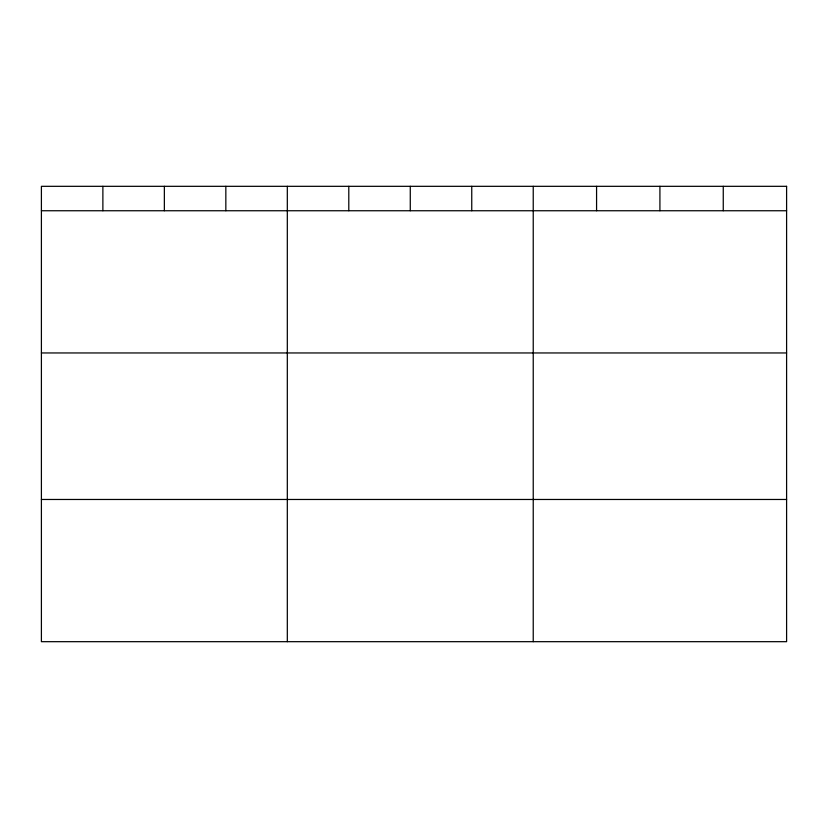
<?xml version="1.0" encoding="UTF-8"?>
<svg xmlns="http://www.w3.org/2000/svg" width="828" height="828" viewBox="0 0 828 828"><rect width="100%" height="100%" fill="white"/><g stroke="black" fill="none" stroke-linecap="round" stroke-linejoin="round"><path stroke-width="1.24" d="M41.4 210.747L786.6 210.747M41.4 352.956L786.6 352.956M41.4 499.47L786.6 499.47M723.258 186.321L723.258 210.747M659.916 186.321L659.916 210.747M596.574 186.321L596.574 210.747M533.232 186.321L533.232 641.679M471.753 186.321L471.753 210.747M410.274 186.321L410.274 210.747M348.795 186.321L348.795 210.747M287.316 186.321L287.316 641.679M225.837 186.321L225.837 210.747M164.358 186.321L164.358 210.747M102.879 186.321L102.879 210.747M786.6 186.321L41.4 186.321L41.4 641.679L786.6 641.679L786.6 186.321"/></g></svg>
